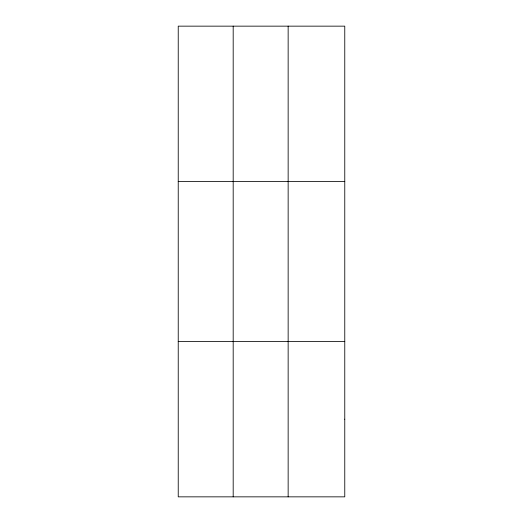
<?xml version="1.0" encoding="UTF-8"?>
<svg xmlns="http://www.w3.org/2000/svg" width="523" height="523" viewBox="0 0 523 523"><rect width="100%" height="100%" fill="white"/><g stroke="black" fill="none" stroke-linecap="round" stroke-linejoin="round"><path stroke-width="0.78" d="M233.186 496.85L233.186 26.15M288.147 496.85L288.147 26.15M178.232 181.481L344.768 181.481M178.232 341.519L344.768 341.519M344.768 419.185L344.768 496.85L178.232 496.85L178.232 26.15L344.768 26.15L344.768 419.185"/></g></svg>
